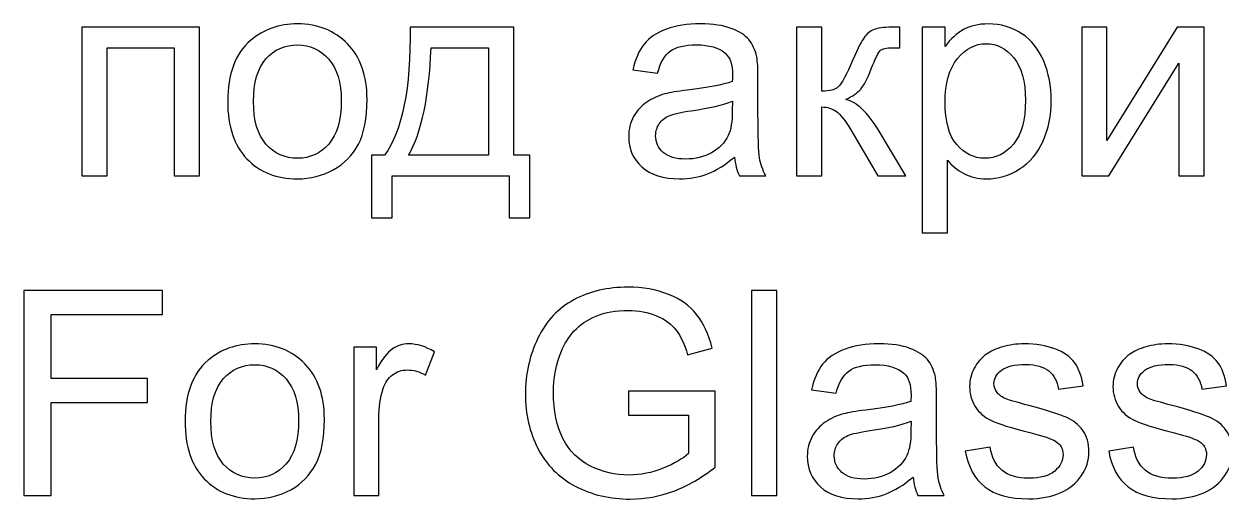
# Model space of a CAD drawing. Header units: centimetres. Extents: x -73.3 to 26.2, y -19.8 to 24.4.
# Drawn here: x 11.034 to 14.569, y 7.762 to 9.167 of the extents above; entities that cross this region are included whole.
import ezdxf

# ---------------------------------------------------------------- set-up
doc = ezdxf.new("R2010")
doc.units = ezdxf.units.CM
doc.header["$MEASUREMENT"] = 0
doc.layers.add('layer 1', color=7, linetype='Continuous')

msp = doc.modelspace()

# ---------------------------------------------------------------- linework, layer by layer
at = {"layer": 'layer 1', "color": 250}
for points, knots in [([(11.20523, 9.15738), (11.20523, 9.15738), (11.55236, 9.15738), (11.55236, 9.15738), (11.55236, 9.15738), (11.55236, 9.15738), (11.55236, 8.71796), (11.55236, 8.71796), (11.55236, 8.71796), (11.55236, 8.71796), (11.47786, 8.71796), (11.47786, 8.71796), (11.47786, 8.71796), (11.47786, 8.71796), (11.47786, 9.09557), (11.47786, 9.09557), (11.47786, 9.09557), (11.47786, 9.09557), (11.27974, 9.09557), (11.27974, 9.09557), (11.27974, 9.09557), (11.27974, 9.09557), (11.27974, 8.71796), (11.27974, 8.71796), (11.27974, 8.71796), (11.27974, 8.71796), (11.20523, 8.71796), (11.20523, 8.71796), (11.20523, 8.71796), (11.20523, 8.71796), (11.20523, 9.15738), (11.20523, 9.15738)], [0, 0, 0, 0, 0.1111111, 0.1111111, 0.1111111, 0.1111111, 0.2222222, 0.2222222, 0.2222222, 0.2222222, 0.3333333, 0.3333333, 0.3333333, 0.3333333, 0.4444444, 0.4444444, 0.4444444, 0.4444444, 0.5555556, 0.5555556, 0.5555556, 0.5555556, 0.6666667, 0.6666667, 0.6666667, 0.6666667, 0.7777778, 0.7777778, 0.7777778, 0.7777778, 1, 1, 1, 1]), ([(11.63576, 8.93767), (11.63576, 9.01881), (11.65834, 9.07892), (11.70363, 9.11801), (11.70363, 9.11801), (11.74131, 9.15047), (11.78746, 9.1667), (11.84178, 9.1667), (11.84178, 9.1667), (11.90204, 9.1667), (11.95143, 9.14694), (11.98981, 9.10743), (11.98981, 9.10743), (12.02805, 9.06806), (12.04724, 9.01345), (12.04724, 8.94388), (12.04724, 8.94388), (12.04724, 8.88744), (12.03878, 8.84313), (12.02184, 8.81081), (12.02184, 8.81081), (12.00491, 8.7785), (11.98021, 8.75338), (11.94776, 8.73546), (11.94776, 8.73546), (11.91544, 8.71754), (11.88002, 8.70865), (11.84178, 8.70865), (11.84178, 8.70865), (11.78026, 8.70865), (11.73059, 8.72826), (11.69263, 8.76763), (11.69263, 8.76763), (11.65467, 8.807), (11.63576, 8.86373), (11.63576, 8.93767)], [0, 0, 0, 0, 0.1, 0.1, 0.1, 0.1, 0.2, 0.2, 0.2, 0.2, 0.3, 0.3, 0.3, 0.3, 0.4, 0.4, 0.4, 0.4, 0.5, 0.5, 0.5, 0.5, 0.6, 0.6, 0.6, 0.6, 0.7, 0.7, 0.7, 0.7, 0.8, 0.8, 0.8, 0.8, 1, 1, 1, 1]), ([(12.17438, 9.15738), (12.17438, 9.15738), (12.48087, 9.15738), (12.48087, 9.15738), (12.48087, 9.15738), (12.48087, 9.15738), (12.48087, 8.77892), (12.48087, 8.77892), (12.48087, 8.77892), (12.48087, 8.77892), (12.52829, 8.77892), (12.52829, 8.77892), (12.52829, 8.77892), (12.52829, 8.77892), (12.52829, 8.5935), (12.52829, 8.5935), (12.52829, 8.5935), (12.52829, 8.5935), (12.46733, 8.5935), (12.46733, 8.5935), (12.46733, 8.5935), (12.46733, 8.5935), (12.46733, 8.71796), (12.46733, 8.71796), (12.46733, 8.71796), (12.46733, 8.71796), (12.12104, 8.71796), (12.12104, 8.71796), (12.12104, 8.71796), (12.12104, 8.71796), (12.12104, 8.5935), (12.12104, 8.5935), (12.12104, 8.5935), (12.12104, 8.5935), (12.06008, 8.5935), (12.06008, 8.5935), (12.06008, 8.5935), (12.06008, 8.5935), (12.06008, 8.77892), (12.06008, 8.77892), (12.06008, 8.77892), (12.06008, 8.77892), (12.09903, 8.77892), (12.09903, 8.77892), (12.09903, 8.77892), (12.15152, 8.85018), (12.17664, 8.97634), (12.17438, 9.15738)], [0, 0, 0, 0, 0.0769231, 0.0769231, 0.0769231, 0.0769231, 0.1538462, 0.1538462, 0.1538462, 0.1538462, 0.2307692, 0.2307692, 0.2307692, 0.2307692, 0.3076923, 0.3076923, 0.3076923, 0.3076923, 0.3846154, 0.3846154, 0.3846154, 0.3846154, 0.4615385, 0.4615385, 0.4615385, 0.4615385, 0.5384615, 0.5384615, 0.5384615, 0.5384615, 0.6153846, 0.6153846, 0.6153846, 0.6153846, 0.6923077, 0.6923077, 0.6923077, 0.6923077, 0.7692308, 0.7692308, 0.7692308, 0.7692308, 0.8461538, 0.8461538, 0.8461538, 0.8461538, 1, 1, 1, 1]), ([(13.13224, 8.77299), (13.10458, 8.74943), (13.07791, 8.73292), (13.05237, 8.72318), (13.05237, 8.72318), (13.02683, 8.71344), (12.99946, 8.70865), (12.9701, 8.70865), (12.9701, 8.70865), (12.92184, 8.70865), (12.88473, 8.72036), (12.85877, 8.74392), (12.85877, 8.74392), (12.8328, 8.76735), (12.81982, 8.79741), (12.81982, 8.83395), (12.81982, 8.83395), (12.81982, 8.8554), (12.82476, 8.87502), (12.8345, 8.8928), (12.8345, 8.8928), (12.84437, 8.91058), (12.85721, 8.92469), (12.87302, 8.93541), (12.87302, 8.93541), (12.88896, 8.94614), (12.90674, 8.95432), (12.92664, 8.95983), (12.92664, 8.95983), (12.94132, 8.96364), (12.96347, 8.9673), (12.99296, 8.97097), (12.99296, 8.97097), (13.05308, 8.97803), (13.09753, 8.98664), (13.12589, 8.99651), (13.12589, 8.99651), (13.12617, 9.00667), (13.12631, 9.01317), (13.12631, 9.01585), (13.12631, 9.01585), (13.12631, 9.04604), (13.11926, 9.06735), (13.10515, 9.07977), (13.10515, 9.07977), (13.0861, 9.09656), (13.05773, 9.10489), (13.0202, 9.10489), (13.0202, 9.10489), (12.98506, 9.10489), (12.9591, 9.09868), (12.94245, 9.0864), (12.94245, 9.0864), (12.92565, 9.07413), (12.91338, 9.05239), (12.90533, 9.02107), (12.90533, 9.02107), (12.90533, 9.02107), (12.83252, 9.03123), (12.83252, 9.03123), (12.83252, 9.03123), (12.83915, 9.06241), (12.85002, 9.08767), (12.86526, 9.10686), (12.86526, 9.10686), (12.8805, 9.12605), (12.90251, 9.14073), (12.9313, 9.15117), (12.9313, 9.15117), (12.95994, 9.16147), (12.99339, 9.1667), (13.03121, 9.1667), (13.03121, 9.1667), (13.06874, 9.1667), (13.09936, 9.16232), (13.12293, 9.15343), (13.12293, 9.15343), (13.14635, 9.14454), (13.16371, 9.13353), (13.17472, 9.12013), (13.17472, 9.12013), (13.18572, 9.10672), (13.19348, 9.08979), (13.198, 9.06933), (13.198, 9.06933), (13.2004, 9.05663), (13.20167, 9.03377), (13.20167, 9.00089), (13.20167, 9.00089), (13.20167, 9.00089), (13.20167, 8.90211), (13.20167, 8.90211), (13.20167, 8.90211), (13.20167, 8.83311), (13.20322, 8.7895), (13.20632, 8.77102), (13.20632, 8.77102), (13.20929, 8.75253), (13.2155, 8.73489), (13.22453, 8.71796), (13.22453, 8.71796), (13.22453, 8.71796), (13.14663, 8.71796), (13.14663, 8.71796), (13.14663, 8.71796), (13.13916, 8.73362), (13.13436, 8.75197), (13.13224, 8.77299)], [0, 0, 0, 0, 0.0357143, 0.0357143, 0.0357143, 0.0357143, 0.0714286, 0.0714286, 0.0714286, 0.0714286, 0.1071429, 0.1071429, 0.1071429, 0.1071429, 0.1428571, 0.1428571, 0.1428571, 0.1428571, 0.1785714, 0.1785714, 0.1785714, 0.1785714, 0.2142857, 0.2142857, 0.2142857, 0.2142857, 0.25, 0.25, 0.25, 0.25, 0.2857143, 0.2857143, 0.2857143, 0.2857143, 0.3214286, 0.3214286, 0.3214286, 0.3214286, 0.3571429, 0.3571429, 0.3571429, 0.3571429, 0.3928571, 0.3928571, 0.3928571, 0.3928571, 0.4285714, 0.4285714, 0.4285714, 0.4285714, 0.4642857, 0.4642857, 0.4642857, 0.4642857, 0.5, 0.5, 0.5, 0.5, 0.5357143, 0.5357143, 0.5357143, 0.5357143, 0.5714286, 0.5714286, 0.5714286, 0.5714286, 0.6071429, 0.6071429, 0.6071429, 0.6071429, 0.6428571, 0.6428571, 0.6428571, 0.6428571, 0.6785714, 0.6785714, 0.6785714, 0.6785714, 0.7142857, 0.7142857, 0.7142857, 0.7142857, 0.75, 0.75, 0.75, 0.75, 0.7857143, 0.7857143, 0.7857143, 0.7857143, 0.8214286, 0.8214286, 0.8214286, 0.8214286, 0.8571429, 0.8571429, 0.8571429, 0.8571429, 0.8928571, 0.8928571, 0.8928571, 0.8928571, 0.9285714, 0.9285714, 0.9285714, 0.9285714, 1, 1, 1, 1]), ([(13.31526, 9.15738), (13.31526, 9.15738), (13.38977, 9.15738), (13.38977, 9.15738), (13.38977, 9.15738), (13.38977, 9.15738), (13.38977, 8.96773), (13.38977, 8.96773), (13.38977, 8.96773), (13.41348, 8.96773), (13.43013, 8.97224), (13.43972, 8.98142), (13.43972, 8.98142), (13.44918, 8.99045), (13.46315, 9.01683), (13.48178, 9.06072), (13.48178, 9.06072), (13.49645, 9.09543), (13.5083, 9.11829), (13.51734, 9.1293), (13.51734, 9.1293), (13.52651, 9.14031), (13.53695, 9.14779), (13.5488, 9.1516), (13.5488, 9.1516), (13.5608, 9.15541), (13.57985, 9.15738), (13.60595, 9.15738), (13.60595, 9.15738), (13.60595, 9.15738), (13.62091, 9.15738), (13.62091, 9.15738), (13.62091, 9.15738), (13.62091, 9.15738), (13.62091, 9.096), (13.62091, 9.096), (13.62091, 9.096), (13.62091, 9.096), (13.60017, 9.09642), (13.60017, 9.09642), (13.60017, 9.09642), (13.58055, 9.09642), (13.56799, 9.09346), (13.56249, 9.08767), (13.56249, 9.08767), (13.55671, 9.0816), (13.54782, 9.06354), (13.53596, 9.03349), (13.53596, 9.03349), (13.52467, 9.0047), (13.51437, 8.9848), (13.50492, 8.9738), (13.50492, 8.9738), (13.4956, 8.96279), (13.48107, 8.95277), (13.46146, 8.9436), (13.46146, 8.9436), (13.49349, 8.93499), (13.5251, 8.90522), (13.55614, 8.85413), (13.55614, 8.85413), (13.55614, 8.85413), (13.63784, 8.71796), (13.63784, 8.71796), (13.63784, 8.71796), (13.63784, 8.71796), (13.556, 8.71796), (13.556, 8.71796), (13.556, 8.71796), (13.556, 8.71796), (13.47543, 8.85371), (13.47543, 8.85371), (13.47543, 8.85371), (13.4592, 8.88123), (13.44509, 8.89929), (13.43309, 8.90804), (13.43309, 8.90804), (13.42096, 8.91679), (13.40656, 8.92116), (13.38977, 8.92116), (13.38977, 8.92116), (13.38977, 8.92116), (13.38977, 8.71796), (13.38977, 8.71796), (13.38977, 8.71796), (13.38977, 8.71796), (13.31526, 8.71796), (13.31526, 8.71796), (13.31526, 8.71796), (13.31526, 8.71796), (13.31526, 9.15738), (13.31526, 9.15738)], [0, 0, 0, 0, 0.0416667, 0.0416667, 0.0416667, 0.0416667, 0.0833333, 0.0833333, 0.0833333, 0.0833333, 0.125, 0.125, 0.125, 0.125, 0.1666667, 0.1666667, 0.1666667, 0.1666667, 0.2083333, 0.2083333, 0.2083333, 0.2083333, 0.25, 0.25, 0.25, 0.25, 0.2916667, 0.2916667, 0.2916667, 0.2916667, 0.3333333, 0.3333333, 0.3333333, 0.3333333, 0.375, 0.375, 0.375, 0.375, 0.4166667, 0.4166667, 0.4166667, 0.4166667, 0.4583333, 0.4583333, 0.4583333, 0.4583333, 0.5, 0.5, 0.5, 0.5, 0.5416667, 0.5416667, 0.5416667, 0.5416667, 0.5833333, 0.5833333, 0.5833333, 0.5833333, 0.625, 0.625, 0.625, 0.625, 0.6666667, 0.6666667, 0.6666667, 0.6666667, 0.7083333, 0.7083333, 0.7083333, 0.7083333, 0.75, 0.75, 0.75, 0.75, 0.7916667, 0.7916667, 0.7916667, 0.7916667, 0.8333333, 0.8333333, 0.8333333, 0.8333333, 0.875, 0.875, 0.875, 0.875, 0.9166667, 0.9166667, 0.9166667, 0.9166667, 1, 1, 1, 1]), ([(13.68653, 8.54947), (13.68653, 8.54947), (13.68653, 9.15738), (13.68653, 9.15738), (13.68653, 9.15738), (13.68653, 9.15738), (13.75426, 9.15738), (13.75426, 9.15738), (13.75426, 9.15738), (13.75426, 9.15738), (13.75426, 9.09967), (13.75426, 9.09967), (13.75426, 9.09967), (13.77021, 9.12196), (13.78827, 9.13875), (13.80845, 9.1499), (13.80845, 9.1499), (13.82849, 9.16105), (13.8529, 9.1667), (13.88155, 9.1667), (13.88155, 9.1667), (13.91908, 9.1667), (13.9521, 9.1571), (13.98075, 9.13777), (13.98075, 9.13777), (14.00939, 9.11858), (14.03098, 9.09134), (14.04566, 9.05635), (14.04566, 9.05635), (14.06019, 9.02121), (14.06753, 8.98283), (14.06753, 8.94092), (14.06753, 8.94092), (14.06753, 8.89618), (14.05949, 8.85583), (14.0434, 8.81984), (14.0434, 8.81984), (14.02731, 8.784), (14.00389, 8.75648), (13.97313, 8.73729), (13.97313, 8.73729), (13.94251, 8.71824), (13.91019, 8.70865), (13.87633, 8.70865), (13.87633, 8.70865), (13.85149, 8.70865), (13.82919, 8.71387), (13.80958, 8.72431), (13.80958, 8.72431), (13.78982, 8.73475), (13.77374, 8.74788), (13.76104, 8.76382), (13.76104, 8.76382), (13.76104, 8.76382), (13.76104, 8.54947), (13.76104, 8.54947), (13.76104, 8.54947), (13.76104, 8.54947), (13.68653, 8.54947), (13.68653, 8.54947)], [0, 0, 0, 0, 0.0625, 0.0625, 0.0625, 0.0625, 0.125, 0.125, 0.125, 0.125, 0.1875, 0.1875, 0.1875, 0.1875, 0.25, 0.25, 0.25, 0.25, 0.3125, 0.3125, 0.3125, 0.3125, 0.375, 0.375, 0.375, 0.375, 0.4375, 0.4375, 0.4375, 0.4375, 0.5, 0.5, 0.5, 0.5, 0.5625, 0.5625, 0.5625, 0.5625, 0.625, 0.625, 0.625, 0.625, 0.6875, 0.6875, 0.6875, 0.6875, 0.75, 0.75, 0.75, 0.75, 0.8125, 0.8125, 0.8125, 0.8125, 0.875, 0.875, 0.875, 0.875, 1, 1, 1, 1]), ([(14.15742, 9.15738), (14.15742, 9.15738), (14.23193, 9.15738), (14.23193, 9.15738), (14.23193, 9.15738), (14.23193, 9.15738), (14.23193, 8.82224), (14.23193, 8.82224), (14.23193, 8.82224), (14.23193, 8.82224), (14.43894, 9.15738), (14.43894, 9.15738), (14.43894, 9.15738), (14.43894, 9.15738), (14.51895, 9.15738), (14.51895, 9.15738), (14.51895, 9.15738), (14.51895, 9.15738), (14.51895, 8.71796), (14.51895, 8.71796), (14.51895, 8.71796), (14.51895, 8.71796), (14.44444, 8.71796), (14.44444, 8.71796), (14.44444, 8.71796), (14.44444, 8.71796), (14.44444, 9.05098), (14.44444, 9.05098), (14.44444, 9.05098), (14.44444, 9.05098), (14.23771, 8.71796), (14.23771, 8.71796), (14.23771, 8.71796), (14.23771, 8.71796), (14.15742, 8.71796), (14.15742, 8.71796), (14.15742, 8.71796), (14.15742, 8.71796), (14.15742, 9.15738), (14.15742, 9.15738)], [0, 0, 0, 0, 0.0909091, 0.0909091, 0.0909091, 0.0909091, 0.1818182, 0.1818182, 0.1818182, 0.1818182, 0.2727273, 0.2727273, 0.2727273, 0.2727273, 0.3636364, 0.3636364, 0.3636364, 0.3636364, 0.4545455, 0.4545455, 0.4545455, 0.4545455, 0.5454545, 0.5454545, 0.5454545, 0.5454545, 0.6363636, 0.6363636, 0.6363636, 0.6363636, 0.7272727, 0.7272727, 0.7272727, 0.7272727, 0.8181818, 0.8181818, 0.8181818, 0.8181818, 1, 1, 1, 1]), ([(11.71196, 8.93753), (11.71196, 8.88137), (11.72424, 8.83932), (11.74879, 8.81152), (11.74879, 8.81152), (11.77349, 8.78358), (11.80439, 8.76961), (11.84178, 8.76961), (11.84178, 8.76961), (11.87875, 8.76961), (11.90952, 8.78358), (11.93421, 8.81166), (11.93421, 8.81166), (11.95876, 8.83974), (11.97104, 8.8825), (11.97104, 8.93993), (11.97104, 8.93993), (11.97104, 8.99412), (11.95862, 9.03518), (11.93393, 9.06298), (11.93393, 9.06298), (11.90923, 9.09092), (11.87847, 9.10489), (11.84178, 9.10489), (11.84178, 9.10489), (11.80439, 9.10489), (11.77349, 9.09106), (11.74879, 9.06326), (11.74879, 9.06326), (11.72424, 9.03546), (11.71196, 8.99355), (11.71196, 8.93753)], [0, 0, 0, 0, 0.1111111, 0.1111111, 0.1111111, 0.1111111, 0.2222222, 0.2222222, 0.2222222, 0.2222222, 0.3333333, 0.3333333, 0.3333333, 0.3333333, 0.4444444, 0.4444444, 0.4444444, 0.4444444, 0.5555556, 0.5555556, 0.5555556, 0.5555556, 0.6666667, 0.6666667, 0.6666667, 0.6666667, 0.7777778, 0.7777778, 0.7777778, 0.7777778, 1, 1, 1, 1]), ([(12.23619, 9.09557), (12.23068, 8.95291), (12.20867, 8.84736), (12.17015, 8.77892), (12.17015, 8.77892), (12.17015, 8.77892), (12.40637, 8.77892), (12.40637, 8.77892), (12.40637, 8.77892), (12.40637, 8.77892), (12.40637, 9.09557), (12.40637, 9.09557), (12.40637, 9.09557), (12.40637, 9.09557), (12.23619, 9.09557), (12.23619, 9.09557)], [0, 0, 0, 0, 0.2, 0.2, 0.2, 0.2, 0.4, 0.4, 0.4, 0.4, 0.6, 0.6, 0.6, 0.6, 1, 1, 1, 1]), ([(13.75426, 8.93499), (13.75426, 8.87869), (13.76569, 8.83706), (13.78841, 8.81011), (13.78841, 8.81011), (13.81127, 8.78315), (13.83893, 8.76961), (13.87139, 8.76961), (13.87139, 8.76961), (13.90441, 8.76961), (13.93263, 8.78358), (13.95605, 8.81152), (13.95605, 8.81152), (13.97962, 8.83946), (13.99133, 8.88264), (13.99133, 8.9412), (13.99133, 8.9412), (13.99133, 8.99708), (13.9799, 9.03885), (13.9569, 9.06665), (13.9569, 9.06665), (13.9339, 9.09445), (13.90652, 9.10827), (13.87463, 9.10827), (13.87463, 9.10827), (13.84302, 9.10827), (13.81508, 9.09346), (13.79081, 9.06397), (13.79081, 9.06397), (13.7664, 9.03433), (13.75426, 8.99143), (13.75426, 8.93499)], [0, 0, 0, 0, 0.1111111, 0.1111111, 0.1111111, 0.1111111, 0.2222222, 0.2222222, 0.2222222, 0.2222222, 0.3333333, 0.3333333, 0.3333333, 0.3333333, 0.4444444, 0.4444444, 0.4444444, 0.4444444, 0.5555556, 0.5555556, 0.5555556, 0.5555556, 0.6666667, 0.6666667, 0.6666667, 0.6666667, 0.7777778, 0.7777778, 0.7777778, 0.7777778, 1, 1, 1, 1]), ([(13.12631, 8.93809), (13.09922, 8.92709), (13.05858, 8.91777), (13.00439, 8.91015), (13.00439, 8.91015), (12.97363, 8.90578), (12.9519, 8.90084), (12.9392, 8.89534), (12.9392, 8.89534), (12.9265, 8.88983), (12.91676, 8.88179), (12.90985, 8.87135), (12.90985, 8.87135), (12.90293, 8.86077), (12.89941, 8.84905), (12.89941, 8.83607), (12.89941, 8.83607), (12.89941, 8.81646), (12.90689, 8.79995), (12.92198, 8.78682), (12.92198, 8.78682), (12.93708, 8.7737), (12.9591, 8.76707), (12.98803, 8.76707), (12.98803, 8.76707), (13.01667, 8.76707), (13.04221, 8.77328), (13.06465, 8.78583), (13.06465, 8.78583), (13.08694, 8.79825), (13.10345, 8.81533), (13.1139, 8.83692), (13.1139, 8.83692), (13.12194, 8.85371), (13.12589, 8.8784), (13.12589, 8.911), (13.12589, 8.911), (13.12589, 8.911), (13.12631, 8.93809), (13.12631, 8.93809)], [0, 0, 0, 0, 0.0909091, 0.0909091, 0.0909091, 0.0909091, 0.1818182, 0.1818182, 0.1818182, 0.1818182, 0.2727273, 0.2727273, 0.2727273, 0.2727273, 0.3636364, 0.3636364, 0.3636364, 0.3636364, 0.4545455, 0.4545455, 0.4545455, 0.4545455, 0.5454545, 0.5454545, 0.5454545, 0.5454545, 0.6363636, 0.6363636, 0.6363636, 0.6363636, 0.7272727, 0.7272727, 0.7272727, 0.7272727, 0.8181818, 0.8181818, 0.8181818, 0.8181818, 1, 1, 1, 1]), ([(11.03421, 7.77209), (11.03421, 7.77209), (11.03421, 8.37831), (11.03421, 8.37831), (11.03421, 8.37831), (11.03421, 8.37831), (11.44315, 8.37831), (11.44315, 8.37831), (11.44315, 8.37831), (11.44315, 8.37831), (11.44315, 8.30719), (11.44315, 8.30719), (11.44315, 8.30719), (11.44315, 8.30719), (11.11464, 8.30719), (11.11464, 8.30719), (11.11464, 8.30719), (11.11464, 8.30719), (11.11464, 8.11838), (11.11464, 8.11838), (11.11464, 8.11838), (11.11464, 8.11838), (11.39912, 8.11838), (11.39912, 8.11838), (11.39912, 8.11838), (11.39912, 8.11838), (11.39912, 8.04726), (11.39912, 8.04726), (11.39912, 8.04726), (11.39912, 8.04726), (11.11464, 8.04726), (11.11464, 8.04726), (11.11464, 8.04726), (11.11464, 8.04726), (11.11464, 7.77209), (11.11464, 7.77209), (11.11464, 7.77209), (11.11464, 7.77209), (11.03421, 7.77209), (11.03421, 7.77209)], [0, 0, 0, 0, 0.0909091, 0.0909091, 0.0909091, 0.0909091, 0.1818182, 0.1818182, 0.1818182, 0.1818182, 0.2727273, 0.2727273, 0.2727273, 0.2727273, 0.3636364, 0.3636364, 0.3636364, 0.3636364, 0.4545455, 0.4545455, 0.4545455, 0.4545455, 0.5454545, 0.5454545, 0.5454545, 0.5454545, 0.6363636, 0.6363636, 0.6363636, 0.6363636, 0.7272727, 0.7272727, 0.7272727, 0.7272727, 0.8181818, 0.8181818, 0.8181818, 0.8181818, 1, 1, 1, 1]), ([(12.81884, 8.01), (12.81884, 8.01), (12.81884, 8.08112), (12.81884, 8.08112), (12.81884, 8.08112), (12.81884, 8.08112), (13.07538, 8.08112), (13.07538, 8.08112), (13.07538, 8.08112), (13.07538, 8.08112), (13.07538, 7.85647), (13.07538, 7.85647), (13.07538, 7.85647), (13.03601, 7.82515), (12.99537, 7.80144), (12.95346, 7.78564), (12.95346, 7.78564), (12.91155, 7.76983), (12.86851, 7.76193), (12.82448, 7.76193), (12.82448, 7.76193), (12.76493, 7.76193), (12.71089, 7.77463), (12.6622, 7.80017), (12.6622, 7.80017), (12.61366, 7.82557), (12.57683, 7.86254), (12.55214, 7.91066), (12.55214, 7.91066), (12.5273, 7.95892), (12.51488, 8.01283), (12.51488, 8.07223), (12.51488, 8.07223), (12.51488, 8.13122), (12.52716, 8.18625), (12.55185, 8.23748), (12.55185, 8.23748), (12.57655, 8.28856), (12.61197, 8.32652), (12.65825, 8.35121), (12.65825, 8.35121), (12.70454, 8.37605), (12.75788, 8.38847), (12.81827, 8.38847), (12.81827, 8.38847), (12.86202, 8.38847), (12.90167, 8.38141), (12.93709, 8.36716), (12.93709, 8.36716), (12.97251, 8.35291), (13.00031, 8.33315), (13.02035, 8.30789), (13.02035, 8.30789), (13.04052, 8.28249), (13.05576, 8.24933), (13.06621, 8.20855), (13.06621, 8.20855), (13.06621, 8.20855), (12.99382, 8.18879), (12.99382, 8.18879), (12.99382, 8.18879), (12.98464, 8.21956), (12.97336, 8.24383), (12.95995, 8.26161), (12.95995, 8.26161), (12.9464, 8.27925), (12.92721, 8.29336), (12.90209, 8.30394), (12.90209, 8.30394), (12.87712, 8.31452), (12.84932, 8.31989), (12.8187, 8.31989), (12.8187, 8.31989), (12.78215, 8.31989), (12.75054, 8.31424), (12.72373, 8.30309), (12.72373, 8.30309), (12.69706, 8.29195), (12.67561, 8.27727), (12.6591, 8.25893), (12.6591, 8.25893), (12.64273, 8.24072), (12.63003, 8.22068), (12.621, 8.19895), (12.621, 8.19895), (12.60562, 8.16128), (12.59786, 8.12064), (12.59786, 8.07675), (12.59786, 8.07675), (12.59786, 8.02256), (12.60717, 7.97727), (12.62566, 7.94072), (12.62566, 7.94072), (12.64428, 7.90431), (12.67138, 7.87722), (12.7068, 7.85958), (12.7068, 7.85958), (12.74236, 7.84194), (12.78003, 7.83305), (12.81997, 7.83305), (12.81997, 7.83305), (12.85468, 7.83305), (12.88855, 7.83982), (12.92157, 7.85323), (12.92157, 7.85323), (12.95459, 7.86678), (12.97956, 7.88103), (12.99664, 7.89641), (12.99664, 7.89641), (12.99664, 7.89641), (12.99664, 8.01), (12.99664, 8.01), (12.99664, 8.01), (12.99664, 8.01), (12.81884, 8.01), (12.81884, 8.01)], [0, 0, 0, 0, 0.0333333, 0.0333333, 0.0333333, 0.0333333, 0.0666667, 0.0666667, 0.0666667, 0.0666667, 0.1, 0.1, 0.1, 0.1, 0.1333333, 0.1333333, 0.1333333, 0.1333333, 0.1666667, 0.1666667, 0.1666667, 0.1666667, 0.2, 0.2, 0.2, 0.2, 0.2333333, 0.2333333, 0.2333333, 0.2333333, 0.2666667, 0.2666667, 0.2666667, 0.2666667, 0.3, 0.3, 0.3, 0.3, 0.3333333, 0.3333333, 0.3333333, 0.3333333, 0.3666667, 0.3666667, 0.3666667, 0.3666667, 0.4, 0.4, 0.4, 0.4, 0.4333333, 0.4333333, 0.4333333, 0.4333333, 0.4666667, 0.4666667, 0.4666667, 0.4666667, 0.5, 0.5, 0.5, 0.5, 0.5333333, 0.5333333, 0.5333333, 0.5333333, 0.5666667, 0.5666667, 0.5666667, 0.5666667, 0.6, 0.6, 0.6, 0.6, 0.6333333, 0.6333333, 0.6333333, 0.6333333, 0.6666667, 0.6666667, 0.6666667, 0.6666667, 0.7, 0.7, 0.7, 0.7, 0.7333333, 0.7333333, 0.7333333, 0.7333333, 0.7666667, 0.7666667, 0.7666667, 0.7666667, 0.8, 0.8, 0.8, 0.8, 0.8333333, 0.8333333, 0.8333333, 0.8333333, 0.8666667, 0.8666667, 0.8666667, 0.8666667, 0.9, 0.9, 0.9, 0.9, 0.9333333, 0.9333333, 0.9333333, 0.9333333, 1, 1, 1, 1]), ([(13.18277, 7.77209), (13.18277, 7.77209), (13.18277, 8.37831), (13.18277, 8.37831), (13.18277, 8.37831), (13.18277, 8.37831), (13.25727, 8.37831), (13.25727, 8.37831), (13.25727, 8.37831), (13.25727, 8.37831), (13.25727, 7.77209), (13.25727, 7.77209), (13.25727, 7.77209), (13.25727, 7.77209), (13.18277, 7.77209), (13.18277, 7.77209)], [0, 0, 0, 0, 0.2, 0.2, 0.2, 0.2, 0.4, 0.4, 0.4, 0.4, 0.6, 0.6, 0.6, 0.6, 1, 1, 1, 1]), ([(11.50989, 7.9918), (11.50989, 8.07294), (11.53247, 8.13305), (11.57776, 8.17214), (11.57776, 8.17214), (11.61544, 8.2046), (11.66159, 8.22083), (11.71591, 8.22083), (11.71591, 8.22083), (11.77617, 8.22083), (11.82556, 8.20107), (11.86394, 8.16156), (11.86394, 8.16156), (11.90218, 8.12219), (11.92137, 8.06758), (11.92137, 7.99801), (11.92137, 7.99801), (11.92137, 7.94157), (11.91291, 7.89726), (11.89597, 7.86494), (11.89597, 7.86494), (11.87904, 7.83263), (11.85434, 7.80751), (11.82189, 7.78959), (11.82189, 7.78959), (11.78957, 7.77167), (11.75415, 7.76278), (11.71591, 7.76278), (11.71591, 7.76278), (11.65439, 7.76278), (11.60472, 7.78239), (11.56676, 7.82176), (11.56676, 7.82176), (11.5288, 7.86113), (11.50989, 7.91786), (11.50989, 7.9918)], [0, 0, 0, 0, 0.1, 0.1, 0.1, 0.1, 0.2, 0.2, 0.2, 0.2, 0.3, 0.3, 0.3, 0.3, 0.4, 0.4, 0.4, 0.4, 0.5, 0.5, 0.5, 0.5, 0.6, 0.6, 0.6, 0.6, 0.7, 0.7, 0.7, 0.7, 0.8, 0.8, 0.8, 0.8, 1, 1, 1, 1]), ([(12.00787, 7.77209), (12.00787, 7.77209), (12.00787, 8.21151), (12.00787, 8.21151), (12.00787, 8.21151), (12.00787, 8.21151), (12.07476, 8.21151), (12.07476, 8.21151), (12.07476, 8.21151), (12.07476, 8.21151), (12.07476, 8.1442), (12.07476, 8.1442), (12.07476, 8.1442), (12.09183, 8.17539), (12.10764, 8.19599), (12.12217, 8.20587), (12.12217, 8.20587), (12.13671, 8.21589), (12.15265, 8.22083), (12.17001, 8.22083), (12.17001, 8.22083), (12.19513, 8.22083), (12.22067, 8.21292), (12.24663, 8.19726), (12.24663, 8.19726), (12.24663, 8.19726), (12.22011, 8.12854), (12.22011, 8.12854), (12.22011, 8.12854), (12.20204, 8.1387), (12.18398, 8.14378), (12.16592, 8.14378), (12.16592, 8.14378), (12.14969, 8.14378), (12.13516, 8.13884), (12.12232, 8.1291), (12.12232, 8.1291), (12.10947, 8.11937), (12.1003, 8.10582), (12.0948, 8.08846), (12.0948, 8.08846), (12.08647, 8.06207), (12.08238, 8.03315), (12.08238, 8.00168), (12.08238, 8.00168), (12.08238, 8.00168), (12.08238, 7.77209), (12.08238, 7.77209), (12.08238, 7.77209), (12.08238, 7.77209), (12.00787, 7.77209), (12.00787, 7.77209)], [0, 0, 0, 0, 0.0714286, 0.0714286, 0.0714286, 0.0714286, 0.1428571, 0.1428571, 0.1428571, 0.1428571, 0.2142857, 0.2142857, 0.2142857, 0.2142857, 0.2857143, 0.2857143, 0.2857143, 0.2857143, 0.3571429, 0.3571429, 0.3571429, 0.3571429, 0.4285714, 0.4285714, 0.4285714, 0.4285714, 0.5, 0.5, 0.5, 0.5, 0.5714286, 0.5714286, 0.5714286, 0.5714286, 0.6428571, 0.6428571, 0.6428571, 0.6428571, 0.7142857, 0.7142857, 0.7142857, 0.7142857, 0.7857143, 0.7857143, 0.7857143, 0.7857143, 0.8571429, 0.8571429, 0.8571429, 0.8571429, 1, 1, 1, 1]), ([(13.65958, 7.82712), (13.63192, 7.80356), (13.60525, 7.78705), (13.57971, 7.77731), (13.57971, 7.77731), (13.55417, 7.76757), (13.5268, 7.76278), (13.49744, 7.76278), (13.49744, 7.76278), (13.44918, 7.76278), (13.41207, 7.77449), (13.38611, 7.79805), (13.38611, 7.79805), (13.36014, 7.82148), (13.34716, 7.85154), (13.34716, 7.88808), (13.34716, 7.88808), (13.34716, 7.90953), (13.3521, 7.92915), (13.36184, 7.94693), (13.36184, 7.94693), (13.37171, 7.96471), (13.38455, 7.97882), (13.40036, 7.98954), (13.40036, 7.98954), (13.4163, 8.00027), (13.43408, 8.00845), (13.45398, 8.01396), (13.45398, 8.01396), (13.46866, 8.01777), (13.49081, 8.02143), (13.5203, 8.0251), (13.5203, 8.0251), (13.58042, 8.03216), (13.62487, 8.04077), (13.65323, 8.05064), (13.65323, 8.05064), (13.65351, 8.0608), (13.65365, 8.0673), (13.65365, 8.06998), (13.65365, 8.06998), (13.65365, 8.10017), (13.6466, 8.12148), (13.63249, 8.1339), (13.63249, 8.1339), (13.61344, 8.15069), (13.58507, 8.15902), (13.54754, 8.15902), (13.54754, 8.15902), (13.5124, 8.15902), (13.48644, 8.15281), (13.46979, 8.14053), (13.46979, 8.14053), (13.45299, 8.12826), (13.44072, 8.10652), (13.43267, 8.0752), (13.43267, 8.0752), (13.43267, 8.0752), (13.35986, 8.08536), (13.35986, 8.08536), (13.35986, 8.08536), (13.36649, 8.11654), (13.37736, 8.1418), (13.3926, 8.16099), (13.3926, 8.16099), (13.40784, 8.18018), (13.42985, 8.19486), (13.45864, 8.2053), (13.45864, 8.2053), (13.48728, 8.2156), (13.52073, 8.22083), (13.55855, 8.22083), (13.55855, 8.22083), (13.59608, 8.22083), (13.6267, 8.21645), (13.65027, 8.20756), (13.65027, 8.20756), (13.67369, 8.19867), (13.69105, 8.18766), (13.70206, 8.17426), (13.70206, 8.17426), (13.71306, 8.16085), (13.72082, 8.14392), (13.72534, 8.12346), (13.72534, 8.12346), (13.72774, 8.11076), (13.72901, 8.0879), (13.72901, 8.05502), (13.72901, 8.05502), (13.72901, 8.05502), (13.72901, 7.95624), (13.72901, 7.95624), (13.72901, 7.95624), (13.72901, 7.88724), (13.73056, 7.84363), (13.73366, 7.82515), (13.73366, 7.82515), (13.73663, 7.80666), (13.74284, 7.78902), (13.75187, 7.77209), (13.75187, 7.77209), (13.75187, 7.77209), (13.67397, 7.77209), (13.67397, 7.77209), (13.67397, 7.77209), (13.6665, 7.78775), (13.6617, 7.8061), (13.65958, 7.82712)], [0, 0, 0, 0, 0.0357143, 0.0357143, 0.0357143, 0.0357143, 0.0714286, 0.0714286, 0.0714286, 0.0714286, 0.1071429, 0.1071429, 0.1071429, 0.1071429, 0.1428571, 0.1428571, 0.1428571, 0.1428571, 0.1785714, 0.1785714, 0.1785714, 0.1785714, 0.2142857, 0.2142857, 0.2142857, 0.2142857, 0.25, 0.25, 0.25, 0.25, 0.2857143, 0.2857143, 0.2857143, 0.2857143, 0.3214286, 0.3214286, 0.3214286, 0.3214286, 0.3571429, 0.3571429, 0.3571429, 0.3571429, 0.3928571, 0.3928571, 0.3928571, 0.3928571, 0.4285714, 0.4285714, 0.4285714, 0.4285714, 0.4642857, 0.4642857, 0.4642857, 0.4642857, 0.5, 0.5, 0.5, 0.5, 0.5357143, 0.5357143, 0.5357143, 0.5357143, 0.5714286, 0.5714286, 0.5714286, 0.5714286, 0.6071429, 0.6071429, 0.6071429, 0.6071429, 0.6428571, 0.6428571, 0.6428571, 0.6428571, 0.6785714, 0.6785714, 0.6785714, 0.6785714, 0.7142857, 0.7142857, 0.7142857, 0.7142857, 0.75, 0.75, 0.75, 0.75, 0.7857143, 0.7857143, 0.7857143, 0.7857143, 0.8214286, 0.8214286, 0.8214286, 0.8214286, 0.8571429, 0.8571429, 0.8571429, 0.8571429, 0.8928571, 0.8928571, 0.8928571, 0.8928571, 0.9285714, 0.9285714, 0.9285714, 0.9285714, 1, 1, 1, 1]), ([(13.81382, 7.90332), (13.81382, 7.90332), (13.88748, 7.91518), (13.88748, 7.91518), (13.88748, 7.91518), (13.89157, 7.88568), (13.90314, 7.86311), (13.92205, 7.8473), (13.92205, 7.8473), (13.94096, 7.83164), (13.96749, 7.82374), (14.00135, 7.82374), (14.00135, 7.82374), (14.03564, 7.82374), (14.06104, 7.83065), (14.0777, 7.84462), (14.0777, 7.84462), (14.09421, 7.85845), (14.10253, 7.87482), (14.10253, 7.89359), (14.10253, 7.89359), (14.10253, 7.91038), (14.09505, 7.92364), (14.08024, 7.93324), (14.08024, 7.93324), (14.06979, 7.93987), (14.04439, 7.9482), (14.00404, 7.9585), (14.00404, 7.9585), (13.94957, 7.97219), (13.91189, 7.98404), (13.89072, 7.99406), (13.89072, 7.99406), (13.8697, 8.00422), (13.85375, 8.01805), (13.84289, 8.03583), (13.84289, 8.03583), (13.83202, 8.05347), (13.82652, 8.07308), (13.82652, 8.09453), (13.82652, 8.09453), (13.82652, 8.11414), (13.83103, 8.13221), (13.83992, 8.14886), (13.83992, 8.14886), (13.84895, 8.16551), (13.86109, 8.17934), (13.87647, 8.19034), (13.87647, 8.19034), (13.88804, 8.19881), (13.90385, 8.20601), (13.92374, 8.21194), (13.92374, 8.21194), (13.94378, 8.21786), (13.96509, 8.22083), (13.98795, 8.22083), (13.98795, 8.22083), (14.02238, 8.22083), (14.05258, 8.21589), (14.07854, 8.20587), (14.07854, 8.20587), (14.10465, 8.19599), (14.12384, 8.18244), (14.13626, 8.16551), (14.13626, 8.16551), (14.14853, 8.14843), (14.15714, 8.12572), (14.1618, 8.09721), (14.1618, 8.09721), (14.1618, 8.09721), (14.08898, 8.08705), (14.08898, 8.08705), (14.08898, 8.08705), (14.08574, 8.10991), (14.07614, 8.12783), (14.06034, 8.14067), (14.06034, 8.14067), (14.04453, 8.15351), (14.02224, 8.15986), (13.99331, 8.15986), (13.99331, 8.15986), (13.9593, 8.15986), (13.93489, 8.15422), (13.92036, 8.14293), (13.92036, 8.14293), (13.90582, 8.13164), (13.89848, 8.11838), (13.89848, 8.10328), (13.89848, 8.10328), (13.89848, 8.09368), (13.90145, 8.08493), (13.90751, 8.07717), (13.90751, 8.07717), (13.91358, 8.06927), (13.92304, 8.06264), (13.93602, 8.05742), (13.93602, 8.05742), (13.9435, 8.0546), (13.96523, 8.04825), (14.00164, 8.03837), (14.00164, 8.03837), (14.05413, 8.0244), (14.09082, 8.01283), (14.1117, 8.00394), (14.1117, 8.00394), (14.13259, 7.99505), (14.14896, 7.98192), (14.16081, 7.96499), (14.16081, 7.96499), (14.1728, 7.94792), (14.17873, 7.92675), (14.17873, 7.90135), (14.17873, 7.90135), (14.17873, 7.87665), (14.17153, 7.85337), (14.157, 7.8315), (14.157, 7.8315), (14.14247, 7.80963), (14.12158, 7.79269), (14.09435, 7.7807), (14.09435, 7.7807), (14.06697, 7.7687), (14.03607, 7.76278), (14.00164, 7.76278), (14.00164, 7.76278), (13.94463, 7.76278), (13.90102, 7.77463), (13.87111, 7.7982), (13.87111, 7.7982), (13.84119, 7.8219), (13.82214, 7.8569), (13.81382, 7.90332)], [0, 0, 0, 0, 0.0294118, 0.0294118, 0.0294118, 0.0294118, 0.0588235, 0.0588235, 0.0588235, 0.0588235, 0.0882353, 0.0882353, 0.0882353, 0.0882353, 0.1176471, 0.1176471, 0.1176471, 0.1176471, 0.1470588, 0.1470588, 0.1470588, 0.1470588, 0.1764706, 0.1764706, 0.1764706, 0.1764706, 0.2058824, 0.2058824, 0.2058824, 0.2058824, 0.2352941, 0.2352941, 0.2352941, 0.2352941, 0.2647059, 0.2647059, 0.2647059, 0.2647059, 0.2941176, 0.2941176, 0.2941176, 0.2941176, 0.3235294, 0.3235294, 0.3235294, 0.3235294, 0.3529412, 0.3529412, 0.3529412, 0.3529412, 0.3823529, 0.3823529, 0.3823529, 0.3823529, 0.4117647, 0.4117647, 0.4117647, 0.4117647, 0.4411765, 0.4411765, 0.4411765, 0.4411765, 0.4705882, 0.4705882, 0.4705882, 0.4705882, 0.5, 0.5, 0.5, 0.5, 0.5294118, 0.5294118, 0.5294118, 0.5294118, 0.5588235, 0.5588235, 0.5588235, 0.5588235, 0.5882353, 0.5882353, 0.5882353, 0.5882353, 0.6176471, 0.6176471, 0.6176471, 0.6176471, 0.6470588, 0.6470588, 0.6470588, 0.6470588, 0.6764706, 0.6764706, 0.6764706, 0.6764706, 0.7058824, 0.7058824, 0.7058824, 0.7058824, 0.7352941, 0.7352941, 0.7352941, 0.7352941, 0.7647059, 0.7647059, 0.7647059, 0.7647059, 0.7941176, 0.7941176, 0.7941176, 0.7941176, 0.8235294, 0.8235294, 0.8235294, 0.8235294, 0.8529412, 0.8529412, 0.8529412, 0.8529412, 0.8823529, 0.8823529, 0.8823529, 0.8823529, 0.9117647, 0.9117647, 0.9117647, 0.9117647, 0.9411765, 0.9411765, 0.9411765, 0.9411765, 1, 1, 1, 1]), ([(14.23716, 7.90332), (14.23716, 7.90332), (14.31082, 7.91518), (14.31082, 7.91518), (14.31082, 7.91518), (14.31491, 7.88568), (14.32648, 7.86311), (14.34539, 7.8473), (14.34539, 7.8473), (14.3643, 7.83164), (14.39083, 7.82374), (14.42469, 7.82374), (14.42469, 7.82374), (14.45898, 7.82374), (14.48438, 7.83065), (14.50104, 7.84462), (14.50104, 7.84462), (14.51755, 7.85845), (14.52587, 7.87482), (14.52587, 7.89359), (14.52587, 7.89359), (14.52587, 7.91038), (14.51839, 7.92364), (14.50358, 7.93324), (14.50358, 7.93324), (14.49313, 7.93987), (14.46773, 7.9482), (14.42738, 7.9585), (14.42738, 7.9585), (14.37291, 7.97219), (14.33523, 7.98404), (14.31406, 7.99406), (14.31406, 7.99406), (14.29304, 8.00422), (14.27709, 8.01805), (14.26623, 8.03583), (14.26623, 8.03583), (14.25536, 8.05347), (14.24986, 8.07308), (14.24986, 8.09453), (14.24986, 8.09453), (14.24986, 8.11414), (14.25437, 8.13221), (14.26326, 8.14886), (14.26326, 8.14886), (14.27229, 8.16551), (14.28443, 8.17934), (14.29981, 8.19034), (14.29981, 8.19034), (14.31138, 8.19881), (14.32719, 8.20601), (14.34708, 8.21194), (14.34708, 8.21194), (14.36712, 8.21786), (14.38843, 8.22083), (14.41129, 8.22083), (14.41129, 8.22083), (14.44572, 8.22083), (14.47592, 8.21589), (14.50188, 8.20587), (14.50188, 8.20587), (14.52799, 8.19599), (14.54718, 8.18244), (14.5596, 8.16551), (14.5596, 8.16551), (14.57187, 8.14843), (14.58048, 8.12572), (14.58514, 8.09721), (14.58514, 8.09721), (14.58514, 8.09721), (14.51232, 8.08705), (14.51232, 8.08705), (14.51232, 8.08705), (14.50908, 8.10991), (14.49948, 8.12783), (14.48368, 8.14067), (14.48368, 8.14067), (14.46787, 8.15351), (14.44558, 8.15986), (14.41665, 8.15986), (14.41665, 8.15986), (14.38264, 8.15986), (14.35823, 8.15422), (14.3437, 8.14293), (14.3437, 8.14293), (14.32916, 8.13164), (14.32182, 8.11838), (14.32182, 8.10328), (14.32182, 8.10328), (14.32182, 8.09368), (14.32479, 8.08493), (14.33085, 8.07717), (14.33085, 8.07717), (14.33692, 8.06927), (14.34638, 8.06264), (14.35936, 8.05742), (14.35936, 8.05742), (14.36684, 8.0546), (14.38857, 8.04825), (14.42498, 8.03837), (14.42498, 8.03837), (14.47747, 8.0244), (14.51416, 8.01283), (14.53504, 8.00394), (14.53504, 8.00394), (14.55593, 7.99505), (14.5723, 7.98192), (14.58415, 7.96499), (14.58415, 7.96499), (14.59614, 7.94792), (14.60207, 7.92675), (14.60207, 7.90135), (14.60207, 7.90135), (14.60207, 7.87665), (14.59487, 7.85337), (14.58034, 7.8315), (14.58034, 7.8315), (14.56581, 7.80963), (14.54492, 7.79269), (14.51769, 7.7807), (14.51769, 7.7807), (14.49031, 7.7687), (14.45941, 7.76278), (14.42498, 7.76278), (14.42498, 7.76278), (14.36797, 7.76278), (14.32436, 7.77463), (14.29445, 7.7982), (14.29445, 7.7982), (14.26453, 7.8219), (14.24548, 7.8569), (14.23716, 7.90332)], [0, 0, 0, 0, 0.0294118, 0.0294118, 0.0294118, 0.0294118, 0.0588235, 0.0588235, 0.0588235, 0.0588235, 0.0882353, 0.0882353, 0.0882353, 0.0882353, 0.1176471, 0.1176471, 0.1176471, 0.1176471, 0.1470588, 0.1470588, 0.1470588, 0.1470588, 0.1764706, 0.1764706, 0.1764706, 0.1764706, 0.2058824, 0.2058824, 0.2058824, 0.2058824, 0.2352941, 0.2352941, 0.2352941, 0.2352941, 0.2647059, 0.2647059, 0.2647059, 0.2647059, 0.2941176, 0.2941176, 0.2941176, 0.2941176, 0.3235294, 0.3235294, 0.3235294, 0.3235294, 0.3529412, 0.3529412, 0.3529412, 0.3529412, 0.3823529, 0.3823529, 0.3823529, 0.3823529, 0.4117647, 0.4117647, 0.4117647, 0.4117647, 0.4411765, 0.4411765, 0.4411765, 0.4411765, 0.4705882, 0.4705882, 0.4705882, 0.4705882, 0.5, 0.5, 0.5, 0.5, 0.5294118, 0.5294118, 0.5294118, 0.5294118, 0.5588235, 0.5588235, 0.5588235, 0.5588235, 0.5882353, 0.5882353, 0.5882353, 0.5882353, 0.6176471, 0.6176471, 0.6176471, 0.6176471, 0.6470588, 0.6470588, 0.6470588, 0.6470588, 0.6764706, 0.6764706, 0.6764706, 0.6764706, 0.7058824, 0.7058824, 0.7058824, 0.7058824, 0.7352941, 0.7352941, 0.7352941, 0.7352941, 0.7647059, 0.7647059, 0.7647059, 0.7647059, 0.7941176, 0.7941176, 0.7941176, 0.7941176, 0.8235294, 0.8235294, 0.8235294, 0.8235294, 0.8529412, 0.8529412, 0.8529412, 0.8529412, 0.8823529, 0.8823529, 0.8823529, 0.8823529, 0.9117647, 0.9117647, 0.9117647, 0.9117647, 0.9411765, 0.9411765, 0.9411765, 0.9411765, 1, 1, 1, 1]), ([(11.58609, 7.99166), (11.58609, 7.9355), (11.59837, 7.89345), (11.62292, 7.86565), (11.62292, 7.86565), (11.64762, 7.83771), (11.67852, 7.82374), (11.71591, 7.82374), (11.71591, 7.82374), (11.75288, 7.82374), (11.78365, 7.83771), (11.80834, 7.86579), (11.80834, 7.86579), (11.83289, 7.89387), (11.84517, 7.93663), (11.84517, 7.99406), (11.84517, 7.99406), (11.84517, 8.04825), (11.83275, 8.08931), (11.80806, 8.11711), (11.80806, 8.11711), (11.78336, 8.14505), (11.7526, 8.15902), (11.71591, 8.15902), (11.71591, 8.15902), (11.67852, 8.15902), (11.64762, 8.14519), (11.62292, 8.11739), (11.62292, 8.11739), (11.59837, 8.08959), (11.58609, 8.04768), (11.58609, 7.99166)], [0, 0, 0, 0, 0.1111111, 0.1111111, 0.1111111, 0.1111111, 0.2222222, 0.2222222, 0.2222222, 0.2222222, 0.3333333, 0.3333333, 0.3333333, 0.3333333, 0.4444444, 0.4444444, 0.4444444, 0.4444444, 0.5555556, 0.5555556, 0.5555556, 0.5555556, 0.6666667, 0.6666667, 0.6666667, 0.6666667, 0.7777778, 0.7777778, 0.7777778, 0.7777778, 1, 1, 1, 1]), ([(13.65365, 7.99222), (13.62656, 7.98122), (13.58592, 7.9719), (13.53173, 7.96428), (13.53173, 7.96428), (13.50097, 7.95991), (13.47924, 7.95497), (13.46654, 7.94947), (13.46654, 7.94947), (13.45384, 7.94396), (13.4441, 7.93592), (13.43719, 7.92548), (13.43719, 7.92548), (13.43027, 7.9149), (13.42675, 7.90318), (13.42675, 7.8902), (13.42675, 7.8902), (13.42675, 7.87059), (13.43423, 7.85408), (13.44932, 7.84095), (13.44932, 7.84095), (13.46442, 7.82783), (13.48644, 7.8212), (13.51537, 7.8212), (13.51537, 7.8212), (13.54401, 7.8212), (13.56955, 7.82741), (13.59199, 7.83996), (13.59199, 7.83996), (13.61428, 7.85238), (13.63079, 7.86946), (13.64124, 7.89105), (13.64124, 7.89105), (13.64928, 7.90784), (13.65323, 7.93253), (13.65323, 7.96513), (13.65323, 7.96513), (13.65323, 7.96513), (13.65365, 7.99222), (13.65365, 7.99222)], [0, 0, 0, 0, 0.0909091, 0.0909091, 0.0909091, 0.0909091, 0.1818182, 0.1818182, 0.1818182, 0.1818182, 0.2727273, 0.2727273, 0.2727273, 0.2727273, 0.3636364, 0.3636364, 0.3636364, 0.3636364, 0.4545455, 0.4545455, 0.4545455, 0.4545455, 0.5454545, 0.5454545, 0.5454545, 0.5454545, 0.6363636, 0.6363636, 0.6363636, 0.6363636, 0.7272727, 0.7272727, 0.7272727, 0.7272727, 0.8181818, 0.8181818, 0.8181818, 0.8181818, 1, 1, 1, 1])]:
    msp.add_open_spline(points, degree=3, knots=knots, dxfattribs=at)

doc.saveas('drawing.dxf')
